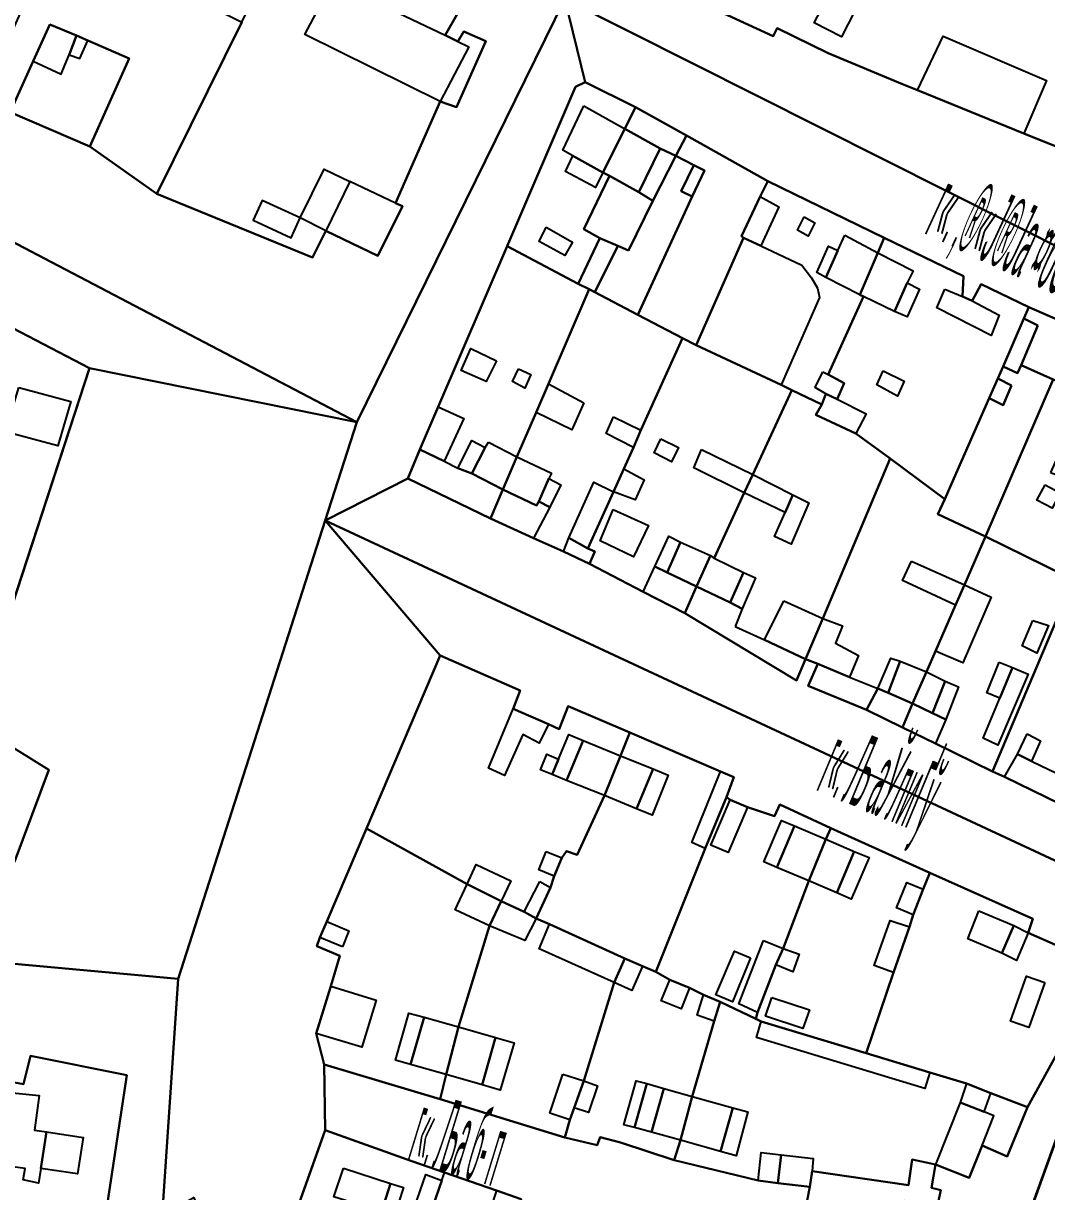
# Model space of a CAD drawing. Extents: x -0.0117 to 0.0179, y -0.0158 to 0.0121.
# Drawn here: x -0.001048 to 0.000865, y -0.002031 to 0.000154 of the extents above; entities that cross this region are included whole.
import ezdxf

# ---------------------------------------------------------------- set-up
doc = ezdxf.new("R2010")
doc.units = 0
doc.header["$MEASUREMENT"] = 0
doc.linetypes.add('DOT', pattern=[1, 0, -1])
doc.layers.get('0').update_dxf_attribs({"linetype": 'CONTINUOUS'})

msp = doc.modelspace()

# ---------------------------------------------------------------- linework, layer by layer
at = {"color": 7, "linetype": 'DOT'}
for points in [[(-0.005283, 0.002011), (-0.005086, 0.002276), (-0.004598, 0.001598), (-0.001204, -0.000183), (-0.000424, -0.000592), (-0.000924, -0.000491), (-0.001067, -0.000416), (-0.00166, -0.000081), (-0.001716, -0.00005), (-0.001764, -0.000024), (-0.001821, 0.000007), (-0.002209, 0.00022), (-0.003178, 0.000734), (-0.004228, 0.001287), (-0.004764, 0.001567)], [(-0.000903, 0.000506), (-0.000857, 0.000432), (-0.000872, 0.0004), (-0.000887, 0.000367), (-0.000918, 0.000298), (-0.000639, 0.000156), (-0.000798, -0.000165), (-0.000923, -0.000076), (-0.00085, 0.000088), (-0.000927, 0.000122), (-0.000948, 0.000131), (-0.000998, 0.000152), (-0.001029, 0.000083), (-0.001072, -0.000012), (-0.001177, -0.000101), (-0.000931, 0.000443), (-0.000908, 0.000496)], [(-0.000035, 0.0002), (0.000003, 0.000044), (-0.000015, 0.000035), (-0.000143, -0.000263), (-0.000272, -0.000563), (-0.000306, -0.000643), (-0.000329, -0.000697), (-0.000483, -0.000776), (-0.000424, -0.000592)], [(0.000097, -0.000003), (0.000192, -0.000056), (0.000172, -0.000094), (0.000143, -0.00008), (0.000077, -0.000043)], [(0.000192, -0.000056), (0.000344, -0.000141), (0.00033, -0.00017), (0.000295, -0.000244), (0.000299, -0.000247), (0.00021, -0.000448), (0.000185, -0.000435), (0.000101, -0.000391), (0.000203, -0.00017), (0.000226, -0.000121), (0.000206, -0.000111), (0.000172, -0.000094)], [(0.000172, -0.000094), (0.000206, -0.000111), (0.000182, -0.00016), (0.000203, -0.00017), (0.000101, -0.000391), (0.000021, -0.000349), (0.000064, -0.000262), (0.000084, -0.000271), (0.000129, -0.000178)], [(0.000048, -0.000131), (0.000103, -0.000162), (0.000129, -0.000178), (0.000084, -0.000271), (0.000064, -0.000262), (0.00003, -0.000248), (0, -0.000231)], [(0.000299, -0.000247), (0.000331, -0.000262), (0.000408, -0.000298), (0.000426, -0.000322), (0.000437, -0.000341), (0.000441, -0.000359), (0.000369, -0.000522), (0.00021, -0.000448)], [(0.000832, -0.000377), (0.000915, -0.000413), (0.000896, -0.000452), (0.000922, -0.000466), (0.000943, -0.000425), (0.001067, -0.000478), (0.001051, -0.000515), (0.000991, -0.000489), (0.000964, -0.000477), (0.000938, -0.000539), (0.000878, -0.000512), (0.000818, -0.000485), (0.000849, -0.000411), (0.000823, -0.000398)], [(-0.000924, -0.000491), (-0.000424, -0.000592), (-0.000483, -0.000776), (-0.000758, -0.001633), (-0.001289, -0.001584), (-0.001211, -0.001376), (-0.001064, -0.001414), (-0.001, -0.001242), (-0.001141, -0.001155)], [(0.000784, -0.000488), (0.000811, -0.0005), (0.000818, -0.000485), (0.000878, -0.000512), (0.000751, -0.000806), (0.000662, -0.000764), (0.000675, -0.000736), (0.000692, -0.000697), (0.000758, -0.000547), (0.000784, -0.00056), (0.0008, -0.000523), (0.000774, -0.00051)], [(0.000878, -0.000512), (0.000938, -0.000539), (0.000873, -0.000686), (0.000964, -0.000721), (0.000957, -0.000738), (0.000926, -0.000723), (0.000913, -0.000751), (0.000944, -0.000767), (0.000898, -0.000878), (0.000751, -0.000806)], [(-0.000306, -0.000643), (-0.000261, -0.000665), (-0.000235, -0.000678), (-0.000209, -0.000688), (-0.000151, -0.000718), (-0.000174, -0.000772), (-0.000329, -0.000697)], [(-0.000151, -0.000718), (-0.000088, -0.000748), (-0.000084, -0.00074), (-0.000063, -0.000751), (-0.000094, -0.000809), (-0.000174, -0.000772)], [(-0.000268, -0.001028), (-0.000406, -0.001352), (-0.00048, -0.001526), (-0.000493, -0.001556), (-0.000499, -0.001572), (-0.000456, -0.00159), (-0.000473, -0.001647), (-0.0005, -0.001735), (-0.000485, -0.001793), (-0.000483, -0.001916), (-0.000548, -0.002098), (-0.000544, -0.002211), (-0.000505, -0.002287), (-0.000497, -0.002395), (-0.000548, -0.002386), (-0.000652, -0.002212), (-0.000701, -0.002115), (-0.000728, -0.002042), (-0.000788, -0.002076), (-0.000758, -0.001633), (-0.000483, -0.000776)], [(-0.000028, -0.000808), (0.000008, -0.000828), (0.000021, -0.000834), (0.000011, -0.000857), (-0.000038, -0.000834)], [(0.000133, -0.000862), (0.000156, -0.000873), (0.000211, -0.000899), (0.000189, -0.000949), (0.000111, -0.000909)], [(0.000211, -0.000899), (0.000274, -0.000929), (0.000296, -0.000941), (0.000283, -0.000974), (0.000338, -0.000999), (0.000415, -0.001035), (0.000398, -0.001075), (0.000189, -0.000949)], [(0.000438, -0.001044), (0.000497, -0.001069), (0.00055, -0.00109), (0.000529, -0.00113), (0.00042, -0.001085)], [(0.00055, -0.00109), (0.000569, -0.001098), (0.000615, -0.001118), (0.000596, -0.001163), (0.000529, -0.00113)], [(0.000615, -0.001118), (0.000652, -0.001136), (0.000677, -0.001148), (0.000658, -0.001193), (0.000596, -0.001163)], [(0.000976, -0.001291), (0.000955, -0.001338), (0.000787, -0.001255), (0.000787, -0.001255), (0.000787, -0.001255), (0.000811, -0.001213), (0.000837, -0.001226), (0.000885, -0.001249), (0.000908, -0.001259)], [(0.000952, -0.001599), (0.001018, -0.00156), (0.000787, -0.0022), (0.000589, -0.002099), (0.0006, -0.002048), (0.000661, -0.00206), (0.000668, -0.002028), (0.00065, -0.002024), (0.000658, -0.00198), (0.000721, -0.002005), (0.000745, -0.001945), (0.000792, -0.001965), (0.00083, -0.001873), (0.000902, -0.001742), (0.000909, -0.001713)], [(-0.001934, -0.001832), (-0.001608, -0.001702), (-0.001558, -0.001594), (-0.001289, -0.001584), (-0.000758, -0.001633), (-0.000788, -0.002076), (-0.000753, -0.002172), (-0.000951, -0.00215), (-0.00089, -0.002052), (-0.000854, -0.001813), (-0.001034, -0.001777), (-0.001047, -0.00183), (-0.001263, -0.001791), (-0.001347, -0.001814), (-0.001403, -0.001867), (-0.001446, -0.001866), (-0.001458, -0.001927), (-0.001467, -0.001972), (-0.00151, -0.001964)]]:
    msp.add_lwpolyline(points, close=True, dxfattribs=at)
at = {"color": 7, "linetype": 'Continuous'}
for points in [[(0.000902, -0.000084), (0.000823, -0.000052), (0.000624, 0.000029), (0.000596, 0.00004), (0.000457, 0.000098), (0.000362, 0.000145), (0.000354, 0.00013), (0.000097, 0.000249), (0.000209, 0.000472), (0.000521, 0.0003), (0.00055, 0.000284), (0.000565, 0.000276), (0.000638, 0.000286), (0.0007, 0.000407), (0.000721, 0.000447), (0.000809, 0.000405), (0.000837, 0.000392), (0.000962, 0.000332)], [(0.000902, -0.000084), (0.000823, -0.000052), (0.000624, 0.000029), (0.000596, 0.00004), (0.000457, 0.000098), (0.000362, 0.000145), (0.000354, 0.00013), (0.000097, 0.000249), (0.000209, 0.000472), (0.000521, 0.0003), (0.00055, 0.000284), (0.000565, 0.000276), (0.000638, 0.000286), (0.0007, 0.000407), (0.000721, 0.000447), (0.000809, 0.000405), (0.000837, 0.000392), (0.000962, 0.000332)], [(-0.001067, -0.000416), (-0.000924, -0.000491), (-0.001141, -0.001155), (-0.001, -0.001242), (-0.001064, -0.001414)], [(-0.001067, -0.000416), (-0.000924, -0.000491), (-0.001141, -0.001155), (-0.001, -0.001242), (-0.001064, -0.001414)], [(0.000787, -0.0022), (0.001018, -0.00156), (0.001034, -0.001567), (0.001107, -0.001597), (0.001122, -0.001605), (0.001258, -0.001666), (0.00189, -0.001938), (0.002117, -0.002038)], [(0.000787, -0.0022), (0.001018, -0.00156), (0.001034, -0.001567), (0.001107, -0.001597), (0.001122, -0.001605), (0.001258, -0.001666), (0.00189, -0.001938), (0.002117, -0.002038)]]:
    msp.add_lwpolyline(points, dxfattribs=at)
for points in [[(-0.000574, 0.000288), (-0.000497, 0.000247), (-0.000469, 0.000232), (-0.000448, 0.000272), (-0.000237, 0.00017), (-0.000259, 0.000132), (-0.000235, 0.00012), (-0.000224, 0.000139), (-0.000183, 0.000121), (-0.000238, -0.000003), (-0.000268, 0.000008), (-0.000352, -0.000182), (-0.000339, -0.000188), (-0.000385, -0.000281), (-0.000482, -0.000234), (-0.000507, -0.000284), (-0.000798, -0.000165), (-0.000639, 0.000156)], [(-0.000574, 0.000288), (-0.000497, 0.000247), (-0.000469, 0.000232), (-0.000448, 0.000272), (-0.000237, 0.00017), (-0.000259, 0.000132), (-0.000235, 0.00012), (-0.000224, 0.000139), (-0.000183, 0.000121), (-0.000238, -0.000003), (-0.000268, 0.000008), (-0.000352, -0.000182), (-0.000339, -0.000188), (-0.000385, -0.000281), (-0.000482, -0.000234), (-0.000507, -0.000284), (-0.000798, -0.000165), (-0.000639, 0.000156)], [(0.000482, 0.000253), (0.000532, 0.000227), (0.000482, 0.000129), (0.000431, 0.000155)], [(-0.000469, 0.000232), (-0.000259, 0.000132), (-0.000235, 0.00012), (-0.000215, 0.00011), (-0.000268, 0.000008), (-0.000521, 0.000133), (-0.000505, 0.000164)], [(-0.000998, 0.000152), (-0.000948, 0.000131), (-0.000927, 0.000122), (-0.00085, 0.000088), (-0.000923, -0.000076), (-0.001072, -0.000012), (-0.001029, 0.000083)], [(-0.000998, 0.000152), (-0.000948, 0.000131), (-0.000927, 0.000122), (-0.00085, 0.000088), (-0.000923, -0.000076), (-0.001072, -0.000012), (-0.001029, 0.000083)], [(-0.000998, 0.000152), (-0.001029, 0.000083), (-0.000977, 0.000059), (-0.00097, 0.000076), (-0.000962, 0.000095), (-0.000948, 0.000131)], [(-0.000948, 0.000131), (-0.000962, 0.000095), (-0.000942, 0.000088), (-0.000927, 0.000122)], [(0.000823, -0.000052), (0.000624, 0.000029), (0.000672, 0.00013), (0.000865, 0.000047)], [(-0.000143, -0.000263), (-0.000015, 0.000035), (0.000003, 0.000044), (0.000097, -0.000003), (0.000077, -0.000043), (0.000036, -0.000125), (0.000048, -0.000131), (0, -0.000231), (0.00003, -0.000248), (-0.00001, -0.000333)], [(-0.000143, -0.000263), (-0.000015, 0.000035), (0.000003, 0.000044), (0.000097, -0.000003), (0.000077, -0.000043), (0.000036, -0.000125), (0.000048, -0.000131), (0, -0.000231), (0.00003, -0.000248), (-0.00001, -0.000333)], [(0, 0), (0.000077, -0.000043), (0.000036, -0.000125), (-0.00002, -0.000094), (-0.000039, -0.000083)], [(0.000097, -0.000003), (0.000192, -0.000056), (0.000344, -0.000141), (0.00033, -0.00017), (0.000295, -0.000244), (0.000299, -0.000247), (0.00021, -0.000448), (0.000185, -0.000435), (0.000101, -0.000391), (0.000021, -0.000349), (0.00001, -0.000343), (-0.00001, -0.000333), (0.00003, -0.000248), (0, -0.000231), (0.000048, -0.000131), (0.000036, -0.000125), (0.000077, -0.000043)], [(0.000097, -0.000003), (0.000192, -0.000056), (0.000344, -0.000141), (0.00033, -0.00017), (0.000295, -0.000244), (0.000299, -0.000247), (0.00021, -0.000448), (0.000185, -0.000435), (0.000101, -0.000391), (0.000021, -0.000349), (0.00001, -0.000343), (-0.00001, -0.000333), (0.00003, -0.000248), (0, -0.000231), (0.000048, -0.000131), (0.000036, -0.000125), (0.000077, -0.000043)], [(0.000077, -0.000043), (0.000143, -0.00008), (0.000103, -0.000162), (0.000048, -0.000131), (0.000036, -0.000125)], [(0.000143, -0.00008), (0.000172, -0.000094), (0.000129, -0.000178), (0.000103, -0.000162)], [(0.000036, -0.000125), (0.000022, -0.000153), (-0.000034, -0.000123), (-0.00002, -0.000094)], [(-0.000437, -0.000142), (-0.000482, -0.000234), (-0.00053, -0.00021), (-0.000485, -0.000119)], [(0.000206, -0.000111), (0.000226, -0.000121), (0.000203, -0.00017), (0.000182, -0.00016)], [(-0.000482, -0.000234), (-0.000385, -0.000281), (-0.000339, -0.000188), (-0.000352, -0.000182), (-0.000437, -0.000142)], [(0.000344, -0.000141), (0.000562, -0.000247), (0.00055, -0.000275), (0.000516, -0.000354), (0.000523, -0.000357), (0.000457, -0.000503), (0.000487, -0.000519), (0.000474, -0.000549), (0.000453, -0.000539), (0.000445, -0.000559), (0.000389, -0.000532), (0.000369, -0.000522), (0.00021, -0.000448), (0.000299, -0.000247), (0.000295, -0.000244), (0.00033, -0.00017)], [(0.000344, -0.000141), (0.000562, -0.000247), (0.00055, -0.000275), (0.000516, -0.000354), (0.000523, -0.000357), (0.000457, -0.000503), (0.000487, -0.000519), (0.000474, -0.000549), (0.000453, -0.000539), (0.000445, -0.000559), (0.000389, -0.000532), (0.000369, -0.000522), (0.00021, -0.000448), (0.000299, -0.000247), (0.000295, -0.000244), (0.00033, -0.00017)], [(0.00033, -0.00017), (0.000365, -0.000189), (0.000331, -0.000262), (0.000299, -0.000247), (0.000295, -0.000244)], [(-0.00053, -0.00021), (-0.000601, -0.000177), (-0.000618, -0.000214), (-0.000547, -0.000247)], [(0.000412, -0.000208), (0.000432, -0.000219), (0.00042, -0.000244), (0.0004, -0.000233)], [(-0.00007, -0.000227), (-0.000021, -0.000255), (-0.000035, -0.00028), (-0.000083, -0.000254)], [(0.00003, -0.000248), (0.000064, -0.000262), (0.000021, -0.000349), (0.00001, -0.000343), (-0.00001, -0.000333)], [(0.000562, -0.000247), (0.00071, -0.000319), (0.000708, -0.000357), (0.000726, -0.000365), (0.000743, -0.000334), (0.000832, -0.000377), (0.000823, -0.000398), (0.000784, -0.000488), (0.000774, -0.00051), (0.000758, -0.000547), (0.000692, -0.000697), (0.000675, -0.000736), (0.000573, -0.00066), (0.000509, -0.000613), (0.000434, -0.000578), (0.000445, -0.000559), (0.000453, -0.000539), (0.000474, -0.000549), (0.000487, -0.000519), (0.000457, -0.000503), (0.000523, -0.000357), (0.000516, -0.000354), (0.00055, -0.000275)], [(0.000562, -0.000247), (0.00071, -0.000319), (0.000708, -0.000357), (0.000726, -0.000365), (0.000743, -0.000334), (0.000832, -0.000377), (0.000823, -0.000398), (0.000784, -0.000488), (0.000774, -0.00051), (0.000758, -0.000547), (0.000692, -0.000697), (0.000675, -0.000736), (0.000573, -0.00066), (0.000509, -0.000613), (0.000434, -0.000578), (0.000445, -0.000559), (0.000453, -0.000539), (0.000474, -0.000549), (0.000487, -0.000519), (0.000457, -0.000503), (0.000523, -0.000357), (0.000516, -0.000354), (0.00055, -0.000275)], [(0.000488, -0.000242), (0.00055, -0.000275), (0.000516, -0.000354), (0.000453, -0.000321), (0.000475, -0.000271)], [(-0.000143, -0.000263), (-0.00001, -0.000333), (0.00001, -0.000343), (-0.000066, -0.00052), (-0.000089, -0.000574), (-0.000125, -0.000657), (-0.000151, -0.000718), (-0.000174, -0.000772), (-0.000329, -0.000697), (-0.000306, -0.000643), (-0.000272, -0.000563)], [(-0.000143, -0.000263), (-0.00001, -0.000333), (0.00001, -0.000343), (-0.000066, -0.00052), (-0.000089, -0.000574), (-0.000125, -0.000657), (-0.000151, -0.000718), (-0.000174, -0.000772), (-0.000329, -0.000697), (-0.000306, -0.000643), (-0.000272, -0.000563)], [(0.000453, -0.000321), (0.000436, -0.000312), (0.000458, -0.000263), (0.000475, -0.000271)], [(0.00055, -0.000275), (0.000616, -0.000309), (0.000605, -0.000331), (0.000581, -0.000385), (0.000523, -0.000357), (0.000516, -0.000354)], [(0.00001, -0.000343), (0.000021, -0.000349), (0.000101, -0.000391), (0.000185, -0.000435), (0.000107, -0.000607), (0.000093, -0.000639), (0.000075, -0.000679), (0.000056, -0.000722), (0.000008, -0.000828), (0.000021, -0.000834), (0.000011, -0.000857), (-0.000038, -0.000834), (-0.000094, -0.000809), (-0.000174, -0.000772), (-0.000151, -0.000718), (-0.000125, -0.000657), (-0.000089, -0.000574), (-0.000066, -0.00052)], [(0.00001, -0.000343), (0.000021, -0.000349), (0.000101, -0.000391), (0.000185, -0.000435), (0.000107, -0.000607), (0.000093, -0.000639), (0.000075, -0.000679), (0.000056, -0.000722), (0.000008, -0.000828), (0.000021, -0.000834), (0.000011, -0.000857), (-0.000038, -0.000834), (-0.000094, -0.000809), (-0.000174, -0.000772), (-0.000151, -0.000718), (-0.000125, -0.000657), (-0.000089, -0.000574), (-0.000066, -0.00052)], [(0.000581, -0.000385), (0.000605, -0.000331), (0.000628, -0.000343), (0.000605, -0.000395)], [(0.000675, -0.000343), (0.000708, -0.000357), (0.000726, -0.000365), (0.000777, -0.000392), (0.000762, -0.00043), (0.00066, -0.000378)], [(0.000832, -0.000377), (0.000915, -0.000413), (0.000943, -0.000425), (0.001067, -0.000478), (0.001051, -0.000515), (0.001023, -0.00058), (0.000964, -0.000721), (0.000957, -0.000738), (0.000944, -0.000767), (0.000898, -0.000878), (0.000751, -0.000806), (0.000662, -0.000764), (0.000675, -0.000736), (0.000692, -0.000697), (0.000758, -0.000547), (0.000774, -0.00051), (0.000784, -0.000488), (0.000823, -0.000398)], [(0.000832, -0.000377), (0.000915, -0.000413), (0.000943, -0.000425), (0.001067, -0.000478), (0.001051, -0.000515), (0.001023, -0.00058), (0.000964, -0.000721), (0.000957, -0.000738), (0.000944, -0.000767), (0.000898, -0.000878), (0.000751, -0.000806), (0.000662, -0.000764), (0.000675, -0.000736), (0.000692, -0.000697), (0.000758, -0.000547), (0.000774, -0.00051), (0.000784, -0.000488), (0.000823, -0.000398)], [(0.000849, -0.000411), (0.000818, -0.000485), (0.000811, -0.0005), (0.000784, -0.000488), (0.000823, -0.000398)], [(0.000185, -0.000435), (0.00021, -0.000448), (0.000369, -0.000522), (0.000389, -0.000532), (0.000316, -0.00069), (0.0003, -0.000724), (0.000244, -0.000846), (0.000237, -0.000841), (0.000211, -0.000899), (0.000189, -0.000949), (0.000111, -0.000909), (0.000011, -0.000857), (0.000021, -0.000834), (0.000008, -0.000828), (0.000056, -0.000722), (0.000075, -0.000679), (0.000093, -0.000639), (0.000107, -0.000607)], [(0.000185, -0.000435), (0.00021, -0.000448), (0.000369, -0.000522), (0.000389, -0.000532), (0.000316, -0.00069), (0.0003, -0.000724), (0.000244, -0.000846), (0.000237, -0.000841), (0.000211, -0.000899), (0.000189, -0.000949), (0.000111, -0.000909), (0.000011, -0.000857), (0.000021, -0.000834), (0.000008, -0.000828), (0.000056, -0.000722), (0.000075, -0.000679), (0.000093, -0.000639), (0.000107, -0.000607)], [(-0.000163, -0.000477), (-0.000182, -0.000516), (-0.000229, -0.000495), (-0.000211, -0.000454)], [(-0.000122, -0.000492), (-0.000099, -0.000503), (-0.00011, -0.000528), (-0.000133, -0.000516)], [(0.000447, -0.000498), (0.000457, -0.000503), (0.000487, -0.000519), (0.000474, -0.000549), (0.000453, -0.000539), (0.000433, -0.000527)], [(0.00056, -0.000496), (0.000599, -0.000515), (0.000587, -0.000543), (0.000548, -0.000522)], [(0, -0.000556), (-0.000022, -0.000606), (-0.000089, -0.000574), (-0.000066, -0.00052)], [(0.0008, -0.000523), (0.000784, -0.00056), (0.000758, -0.000547), (0.000774, -0.00051)], [(-0.001056, -0.000527), (-0.000959, -0.000553), (-0.000983, -0.000636), (-0.001081, -0.00061)], [(0.000389, -0.000532), (0.000445, -0.000559), (0.000434, -0.000578), (0.000509, -0.000613), (0.000573, -0.00066), (0.000447, -0.000959), (0.000415, -0.001035), (0.000398, -0.001075), (0.000189, -0.000949), (0.000211, -0.000899), (0.000237, -0.000841), (0.000244, -0.000846), (0.0003, -0.000724), (0.000316, -0.00069)], [(0.000389, -0.000532), (0.000445, -0.000559), (0.000434, -0.000578), (0.000509, -0.000613), (0.000573, -0.00066), (0.000447, -0.000959), (0.000415, -0.001035), (0.000398, -0.001075), (0.000189, -0.000949), (0.000211, -0.000899), (0.000237, -0.000841), (0.000244, -0.000846), (0.0003, -0.000724), (0.000316, -0.00069)], [(0.000453, -0.000539), (0.000474, -0.000549), (0.000528, -0.000576), (0.000509, -0.000613), (0.000434, -0.000578), (0.000445, -0.000559)], [(-0.000261, -0.000665), (-0.000306, -0.000643), (-0.000272, -0.000563), (-0.000224, -0.000585)], [(0.000056, -0.000582), (0.000107, -0.000607), (0.000093, -0.000639), (0.000042, -0.000613)], [(-0.000209, -0.000688), (-0.000235, -0.000678), (-0.000209, -0.000626), (-0.000184, -0.000639)], [(-0.000178, -0.000629), (-0.000125, -0.000657), (-0.000151, -0.000718), (-0.000209, -0.000688), (-0.000184, -0.000639)], [(0.000144, -0.000623), (0.000177, -0.000639), (0.000164, -0.000666), (0.000132, -0.000649)], [(0.00022, -0.000643), (0.000316, -0.00069), (0.0003, -0.000724), (0.000206, -0.000677)], [(-0.000125, -0.000657), (-0.00006, -0.000687), (-0.000065, -0.000697), (-0.000084, -0.00074), (-0.000088, -0.000748), (-0.000151, -0.000718)], [(0.000573, -0.00066), (0.000675, -0.000736), (0.000662, -0.000764), (0.000751, -0.000806), (0.000712, -0.000896), (0.000695, -0.000934), (0.000658, -0.00102), (0.000641, -0.001059), (0.000615, -0.001118), (0.000596, -0.001163), (0.000529, -0.00113), (0.00042, -0.001085), (0.000438, -0.001044), (0.000415, -0.001035), (0.000447, -0.000959)], [(0.000573, -0.00066), (0.000675, -0.000736), (0.000662, -0.000764), (0.000751, -0.000806), (0.000712, -0.000896), (0.000695, -0.000934), (0.000658, -0.00102), (0.000641, -0.001059), (0.000615, -0.001118), (0.000596, -0.001163), (0.000529, -0.00113), (0.00042, -0.001085), (0.000438, -0.001044), (0.000415, -0.001035), (0.000447, -0.000959)], [(-0.000063, -0.000751), (-0.000084, -0.00074), (-0.000065, -0.000697), (-0.000043, -0.000709)], [(0.000056, -0.000722), (0.000075, -0.000679), (0.000113, -0.0007), (0.000096, -0.000737)], [(0.000316, -0.00069), (0.000391, -0.000728), (0.000377, -0.000761), (0.0003, -0.000724)], [(-0.000028, -0.000808), (0.000019, -0.000704), (0.000056, -0.000722), (0.000008, -0.000828)], [(0.000863, -0.000709), (0.000891, -0.000724), (0.000876, -0.000753), (0.000847, -0.000738)], [(0.000391, -0.000728), (0.000421, -0.000743), (0.000388, -0.00082), (0.000357, -0.000806), (0.000377, -0.000761)], [(0.000055, -0.000755), (0.000121, -0.000785), (0.000093, -0.000844), (0.000031, -0.000814)], [(0.000156, -0.000873), (0.000133, -0.000862), (0.000159, -0.000805), (0.000181, -0.000816)], [(0.000751, -0.000806), (0.000898, -0.000878), (0.000916, -0.000887), (0.000764, -0.001245), (0.000658, -0.001193), (0.000596, -0.001163), (0.000615, -0.001118), (0.000641, -0.001059), (0.000658, -0.00102), (0.000695, -0.000934), (0.000712, -0.000896)], [(0.000751, -0.000806), (0.000898, -0.000878), (0.000916, -0.000887), (0.000764, -0.001245), (0.000658, -0.001193), (0.000596, -0.001163), (0.000615, -0.001118), (0.000641, -0.001059), (0.000658, -0.00102), (0.000695, -0.000934), (0.000712, -0.000896)], [(0.000181, -0.000816), (0.000237, -0.000841), (0.000211, -0.000899), (0.000156, -0.000873)], [(0.000237, -0.000841), (0.000244, -0.000846), (0.000299, -0.000873), (0.000274, -0.000929), (0.000211, -0.000899)], [(0.000613, -0.000852), (0.000712, -0.000896), (0.000695, -0.000934), (0.000596, -0.000888)], [(0.000299, -0.000873), (0.000321, -0.000883), (0.000296, -0.000941), (0.000274, -0.000929)], [(0.000916, -0.000887), (0.000989, -0.000924), (0.001031, -0.000945), (0.001111, -0.000986), (0.00109, -0.001032), (0.00105, -0.001124), (0.001004, -0.001226), (0.000976, -0.001291), (0.000955, -0.001338), (0.000787, -0.001255), (0.000764, -0.001245)], [(0.000916, -0.000887), (0.000989, -0.000924), (0.001031, -0.000945), (0.001111, -0.000986), (0.00109, -0.001032), (0.00105, -0.001124), (0.001004, -0.001226), (0.000976, -0.001291), (0.000955, -0.001338), (0.000787, -0.001255), (0.000764, -0.001245)], [(0.000712, -0.000896), (0.000762, -0.000919), (0.000709, -0.001042), (0.000658, -0.00102), (0.000695, -0.000934)], [(0.000374, -0.000926), (0.000447, -0.000959), (0.000415, -0.001035), (0.000338, -0.000999)], [(0.000447, -0.000959), (0.000484, -0.000973), (0.000471, -0.001005), (0.000514, -0.001028), (0.000497, -0.001069), (0.000438, -0.001044), (0.000415, -0.001035)], [(0.00084, -0.000963), (0.000869, -0.000972), (0.000847, -0.001024), (0.00082, -0.00101)], [(-0.000268, -0.001028), (-0.000119, -0.001094), (-0.000132, -0.001128), (-0.000066, -0.001157), (-0.000046, -0.001166), (-0.000029, -0.001123), (0.000086, -0.001172), (0.000069, -0.001216), (0.000039, -0.00129), (-0.000012, -0.001401), (-0.000032, -0.001394), (-0.000041, -0.001407), (-0.000055, -0.001441), (-0.000062, -0.001462), (-0.000089, -0.00152), (-0.000111, -0.001508), (-0.000154, -0.001488), (-0.000218, -0.001456), (-0.000406, -0.001352)], [(-0.000268, -0.001028), (-0.000119, -0.001094), (-0.000132, -0.001128), (-0.000066, -0.001157), (-0.000046, -0.001166), (-0.000029, -0.001123), (0.000086, -0.001172), (0.000069, -0.001216), (0.000039, -0.00129), (-0.000012, -0.001401), (-0.000032, -0.001394), (-0.000041, -0.001407), (-0.000055, -0.001441), (-0.000062, -0.001462), (-0.000089, -0.00152), (-0.000111, -0.001508), (-0.000154, -0.001488), (-0.000218, -0.001456), (-0.000406, -0.001352)], [(0.000592, -0.001039), (0.000569, -0.001098), (0.00055, -0.00109), (0.000574, -0.001033)], [(0.000592, -0.001039), (0.000641, -0.001059), (0.000615, -0.001118), (0.000569, -0.001098)], [(0.000777, -0.001041), (0.000802, -0.001051), (0.000778, -0.001108), (0.000754, -0.001098)], [(0.000641, -0.001059), (0.000676, -0.001076), (0.000652, -0.001136), (0.000615, -0.001118)], [(0.000802, -0.001051), (0.000831, -0.001063), (0.000774, -0.001196), (0.000747, -0.001183), (0.000778, -0.001108)], [(0.000676, -0.001076), (0.000701, -0.001087), (0.000677, -0.001148), (0.000652, -0.001136)], [(-0.000132, -0.001128), (-0.000066, -0.001157), (-0.000083, -0.001192), (-0.000114, -0.001176), (-0.000148, -0.001253), (-0.000178, -0.001239)], [(0.000086, -0.001172), (0.000256, -0.001245), (0.000281, -0.001256), (0.000267, -0.001293), (0.000227, -0.001389), (0.000135, -0.00162), (0.00011, -0.001609), (0.000077, -0.001595), (-0.000064, -0.001531), (-0.000089, -0.00152), (-0.000062, -0.001462), (-0.000055, -0.001441), (-0.000041, -0.001407), (-0.000032, -0.001394), (-0.000012, -0.001401), (0.000039, -0.00129), (0.000069, -0.001216)], [(0.000086, -0.001172), (0.000256, -0.001245), (0.000281, -0.001256), (0.000267, -0.001293), (0.000227, -0.001389), (0.000135, -0.00162), (0.00011, -0.001609), (0.000077, -0.001595), (-0.000064, -0.001531), (-0.000089, -0.00152), (-0.000062, -0.001462), (-0.000055, -0.001441), (-0.000041, -0.001407), (-0.000032, -0.001394), (-0.000012, -0.001401), (0.000039, -0.00129), (0.000069, -0.001216)], [(-0.000001, -0.001187), (-0.000032, -0.001262), (-0.000059, -0.001251), (-0.000047, -0.001222), (-0.000028, -0.001176)], [(0.000829, -0.001175), (0.000854, -0.001188), (0.000837, -0.001226), (0.000811, -0.001213)], [(-0.000001, -0.001187), (0.000069, -0.001216), (0.000039, -0.00129), (-0.000032, -0.001262)], [(-0.000047, -0.001222), (-0.000059, -0.001251), (-0.000081, -0.001242), (-0.000069, -0.001213)], [(0.000069, -0.001216), (0.00013, -0.00124), (0.000099, -0.001315), (0.000039, -0.00129)], [(0.000099, -0.001315), (0.00013, -0.00124), (0.000158, -0.001252), (0.000128, -0.001327)], [(0.000256, -0.001245), (0.000281, -0.001256), (0.000267, -0.001293), (0.000227, -0.001389), (0.000202, -0.001378)], [(0.000267, -0.001293), (0.000267, -0.001293), (0.000274, -0.001298), (0.000306, -0.001312), (0.000357, -0.001329), (0.000367, -0.001307), (0.000462, -0.001351), (0.000453, -0.001372), (0.000421, -0.00145), (0.000373, -0.001576), (0.000359, -0.001607), (0.000325, -0.001696), (0.000322, -0.001708), (0.000255, -0.001676), (0.000224, -0.001663), (0.000198, -0.00165), (0.000161, -0.001635), (0.000135, -0.00162), (0.000227, -0.001389)], [(0.000267, -0.001293), (0.000267, -0.001293), (0.000274, -0.001298), (0.000306, -0.001312), (0.000357, -0.001329), (0.000367, -0.001307), (0.000462, -0.001351), (0.000453, -0.001372), (0.000421, -0.00145), (0.000373, -0.001576), (0.000359, -0.001607), (0.000325, -0.001696), (0.000322, -0.001708), (0.000255, -0.001676), (0.000224, -0.001663), (0.000198, -0.00165), (0.000161, -0.001635), (0.000135, -0.00162), (0.000227, -0.001389)], [(0.000274, -0.001298), (0.000306, -0.001312), (0.00027, -0.001397), (0.000238, -0.001383)], [(-0.000268, -0.001858), (-0.000485, -0.001793), (-0.0005, -0.001735), (-0.000473, -0.001647), (-0.000456, -0.00159), (-0.000499, -0.001572), (-0.000493, -0.001556), (-0.00048, -0.001526), (-0.000406, -0.001352), (-0.000218, -0.001456), (-0.000154, -0.001488), (-0.000154, -0.001488), (-0.000176, -0.001534), (-0.000234, -0.001723), (-0.000257, -0.001812)], [(-0.000268, -0.001858), (-0.000485, -0.001793), (-0.0005, -0.001735), (-0.000473, -0.001647), (-0.000456, -0.00159), (-0.000499, -0.001572), (-0.000493, -0.001556), (-0.00048, -0.001526), (-0.000406, -0.001352), (-0.000218, -0.001456), (-0.000154, -0.001488), (-0.000154, -0.001488), (-0.000176, -0.001534), (-0.000234, -0.001723), (-0.000257, -0.001812)], [(0.000462, -0.001351), (0.000647, -0.001435), (0.000635, -0.001465), (0.000616, -0.001513), (0.000609, -0.001536), (0.000579, -0.001621), (0.000528, -0.001772), (0.000332, -0.001713), (0.000322, -0.001708), (0.000325, -0.001696), (0.000359, -0.001607), (0.000373, -0.001576), (0.000421, -0.00145), (0.000453, -0.001372)], [(0.000462, -0.001351), (0.000647, -0.001435), (0.000635, -0.001465), (0.000616, -0.001513), (0.000609, -0.001536), (0.000579, -0.001621), (0.000528, -0.001772), (0.000332, -0.001713), (0.000322, -0.001708), (0.000325, -0.001696), (0.000359, -0.001607), (0.000373, -0.001576), (0.000421, -0.00145), (0.000453, -0.001372)], [(0.000394, -0.001347), (0.000361, -0.001425), (0.000337, -0.001414), (0.00037, -0.001337)], [(0.000394, -0.001347), (0.000453, -0.001372), (0.000421, -0.00145), (0.000361, -0.001425)], [(0.000453, -0.001372), (0.000506, -0.001395), (0.000473, -0.001472), (0.000421, -0.00145)], [(-0.00007, -0.001395), (-0.000041, -0.001407), (-0.000055, -0.001441), (-0.000084, -0.001429)], [(0.000473, -0.001472), (0.000506, -0.001395), (0.000534, -0.001406), (0.0005, -0.001484)], [(-0.000154, -0.001488), (-0.000218, -0.001456), (-0.000201, -0.001419), (-0.000136, -0.00145)], [(0.000647, -0.001435), (0.00084, -0.001521), (0.000831, -0.001547), (0.000888, -0.001572), (0.000952, -0.001599), (0.000909, -0.001713), (0.000902, -0.001742), (0.00083, -0.001873), (0.000761, -0.001847), (0.000716, -0.001829), (0.000647, -0.001808), (0.000528, -0.001772), (0.000579, -0.001621), (0.000609, -0.001536), (0.000616, -0.001513), (0.000635, -0.001465)], [(0.000647, -0.001435), (0.00084, -0.001521), (0.000831, -0.001547), (0.000888, -0.001572), (0.000952, -0.001599), (0.000909, -0.001713), (0.000902, -0.001742), (0.00083, -0.001873), (0.000761, -0.001847), (0.000716, -0.001829), (0.000647, -0.001808), (0.000528, -0.001772), (0.000579, -0.001621), (0.000609, -0.001536), (0.000616, -0.001513), (0.000635, -0.001465)], [(-0.000218, -0.001456), (-0.000154, -0.001488), (-0.000176, -0.001534), (-0.00024, -0.001504)], [(-0.000082, -0.001451), (-0.000062, -0.001462), (-0.000089, -0.00152), (-0.000111, -0.001508)], [(0.000635, -0.001465), (0.000616, -0.001513), (0.000585, -0.0015), (0.000604, -0.001453)], [(-0.000154, -0.001488), (-0.000111, -0.001508), (-0.000089, -0.00152), (-0.000064, -0.001531), (0.000077, -0.001595), (0.000057, -0.00164), (0, -0.001824), (-0.000018, -0.001874), (-0.000026, -0.001897), (-0.000035, -0.00193), (-0.000268, -0.001858), (-0.000257, -0.001812), (-0.000234, -0.001723), (-0.000176, -0.001534)], [(-0.000154, -0.001488), (-0.000111, -0.001508), (-0.000089, -0.00152), (-0.000064, -0.001531), (0.000077, -0.001595), (0.000057, -0.00164), (0, -0.001824), (-0.000018, -0.001874), (-0.000026, -0.001897), (-0.000035, -0.00193), (-0.000268, -0.001858), (-0.000257, -0.001812), (-0.000234, -0.001723), (-0.000176, -0.001534)], [(-0.000154, -0.001488), (-0.000111, -0.001508), (-0.000089, -0.00152), (-0.00011, -0.001561), (-0.000176, -0.001534)], [(0.000739, -0.001506), (0.000804, -0.001533), (0.000782, -0.001585), (0.000718, -0.001558)], [(-0.000451, -0.001573), (-0.000493, -0.001556), (-0.00048, -0.001526), (-0.000439, -0.001543)], [(0.000609, -0.001536), (0.000579, -0.001621), (0.000543, -0.001608), (0.000573, -0.001524)], [(-0.000064, -0.001531), (0.000077, -0.001595), (0.000057, -0.00164), (-0.000083, -0.001577)], [(0.000782, -0.001585), (0.000804, -0.001533), (0.000831, -0.001547), (0.000809, -0.001599)], [(0.000336, -0.001561), (0.000373, -0.001576), (0.000359, -0.001607), (0.000325, -0.001696), (0.00029, -0.00168)], [(0.000169, -0.001972), (0.000069, -0.001939), (0.000031, -0.001929), (0.000025, -0.001944), (-0.000035, -0.00193), (-0.000026, -0.001897), (-0.000026, -0.001897), (-0.000018, -0.001874), (0, -0.001824), (0.000057, -0.00164), (0.000077, -0.001595), (0.00011, -0.001609), (0.000135, -0.00162), (0.000161, -0.001635), (0.000198, -0.00165), (0.000224, -0.001663), (0.000255, -0.001676), (0.000244, -0.001712), (0.000203, -0.001853), (0.000181, -0.001935)], [(0.000169, -0.001972), (0.000069, -0.001939), (0.000031, -0.001929), (0.000025, -0.001944), (-0.000035, -0.00193), (-0.000026, -0.001897), (-0.000026, -0.001897), (-0.000018, -0.001874), (0, -0.001824), (0.000057, -0.00164), (0.000077, -0.001595), (0.00011, -0.001609), (0.000135, -0.00162), (0.000161, -0.001635), (0.000198, -0.00165), (0.000224, -0.001663), (0.000255, -0.001676), (0.000244, -0.001712), (0.000203, -0.001853), (0.000181, -0.001935)], [(0.000057, -0.00164), (0.000077, -0.001595), (0.00011, -0.001609), (0.00009, -0.001655)], [(0.000312, -0.001594), (0.000278, -0.001676), (0.000247, -0.001663), (0.000282, -0.001581)], [(0.000373, -0.001576), (0.000403, -0.001587), (0.000391, -0.00162), (0.000359, -0.001607)], [(0.000161, -0.001635), (0.000198, -0.00165), (0.000182, -0.001689), (0.000145, -0.001674)], [(0.000862, -0.00164), (0.000832, -0.001724), (0.000798, -0.001712), (0.000828, -0.001628)], [(-0.0005, -0.001735), (-0.000473, -0.001647), (-0.000388, -0.001673), (-0.000415, -0.001761)], [(0.000255, -0.001676), (0.000322, -0.001708), (0.000332, -0.001713), (0.000528, -0.001772), (0.000647, -0.001808), (0.000716, -0.001829), (0.000761, -0.001847), (0.00083, -0.001873), (0.000792, -0.001965), (0.000745, -0.001945), (0.000721, -0.002005), (0.000658, -0.00198), (0.000614, -0.001971), (0.000607, -0.002019), (0.000427, -0.001993), (0.000423, -0.002022), (0.000363, -0.002015), (0.000326, -0.00201), (0.000169, -0.001972), (0.000181, -0.001935), (0.000203, -0.001853), (0.000244, -0.001712)], [(0.000255, -0.001676), (0.000322, -0.001708), (0.000332, -0.001713), (0.000528, -0.001772), (0.000647, -0.001808), (0.000716, -0.001829), (0.000761, -0.001847), (0.00083, -0.001873), (0.000792, -0.001965), (0.000745, -0.001945), (0.000721, -0.002005), (0.000658, -0.00198), (0.000614, -0.001971), (0.000607, -0.002019), (0.000427, -0.001993), (0.000423, -0.002022), (0.000363, -0.002015), (0.000326, -0.00201), (0.000169, -0.001972), (0.000181, -0.001935), (0.000203, -0.001853), (0.000244, -0.001712)], [(0.000224, -0.001663), (0.000255, -0.001676), (0.000244, -0.001712), (0.000212, -0.001701)], [(0.000352, -0.001668), (0.000422, -0.001691), (0.00041, -0.001726), (0.00034, -0.001703)], [(-0.000298, -0.001705), (-0.000324, -0.001793), (-0.000352, -0.001785), (-0.000327, -0.001697)], [(-0.000298, -0.001705), (-0.000234, -0.001723), (-0.000257, -0.001812), (-0.000324, -0.001793)], [(-0.000234, -0.001723), (-0.000165, -0.001743), (-0.00019, -0.001831), (-0.000257, -0.001812)], [(0.000332, -0.001713), (0.000528, -0.001772), (0.000647, -0.001808), (0.000638, -0.001838), (0.000323, -0.001743)], [(-0.00019, -0.001831), (-0.000165, -0.001743), (-0.00013, -0.001753), (-0.000156, -0.001841)], [(-0.001263, -0.001791), (-0.001047, -0.00183), (-0.001034, -0.001777), (-0.000854, -0.001813), (-0.00089, -0.002052), (-0.000951, -0.00215), (-0.001347, -0.002233)], [(-0.001263, -0.001791), (-0.001047, -0.00183), (-0.001034, -0.001777), (-0.000854, -0.001813), (-0.00089, -0.002052), (-0.000951, -0.00215), (-0.001347, -0.002233)], [(-0.000039, -0.001811), (0, -0.001824), (-0.000018, -0.001874), (-0.000026, -0.001897), (-0.000063, -0.001884)], [(0, -0.001824), (0.000026, -0.001833), (0.000009, -0.001883), (-0.000018, -0.001874)], [(0.000118, -0.001829), (0.000095, -0.001911), (0.000075, -0.001906), (0.000098, -0.001824)], [(0.00015, -0.001838), (0.000127, -0.00192), (0.000095, -0.001911), (0.000118, -0.001829)], [(0.000716, -0.001829), (0.000704, -0.001864), (0.000749, -0.001882), (0.000761, -0.001847)], [(-0.00108, -0.001845), (-0.001018, -0.001851), (-0.001027, -0.001916), (-0.001004, -0.001919), (-0.001015, -0.001988), (-0.001019, -0.002015), (-0.001048, -0.002009), (-0.001044, -0.001988), (-0.0011, -0.00198)], [(0.00015, -0.001838), (0.000203, -0.001853), (0.000181, -0.001935), (0.000127, -0.00192)], [(0.000203, -0.001853), (0.000279, -0.001874), (0.000256, -0.001956), (0.000181, -0.001935)], [(0.000256, -0.001956), (0.000279, -0.001874), (0.000307, -0.001882), (0.000285, -0.001964)], [(0.000704, -0.001864), (0.000658, -0.00198), (0.000721, -0.002005), (0.000745, -0.001945), (0.000767, -0.001889), (0.000749, -0.001882)], [(-0.001004, -0.001919), (-0.000936, -0.00193), (-0.000946, -0.001998), (-0.001015, -0.001988)], [(-0.000217, -0.002316), (-0.000236, -0.002373), (-0.000505, -0.002287), (-0.000544, -0.002211), (-0.000548, -0.002098), (-0.000483, -0.001916), (-0.000321, -0.001974), (-0.00026, -0.001995), (-0.000163, -0.002029), (-0.000117, -0.002045), (-0.000142, -0.002118), (-0.000167, -0.002156), (-0.000175, -0.002183)], [(-0.000217, -0.002316), (-0.000236, -0.002373), (-0.000505, -0.002287), (-0.000544, -0.002211), (-0.000548, -0.002098), (-0.000483, -0.001916), (-0.000321, -0.001974), (-0.00026, -0.001995), (-0.000163, -0.002029), (-0.000117, -0.002045), (-0.000142, -0.002118), (-0.000167, -0.002156), (-0.000175, -0.002183)], [(0.000369, -0.001962), (0.000363, -0.002015), (0.000326, -0.00201), (0.000332, -0.001958)], [(0.000363, -0.002015), (0.000369, -0.001962), (0.000429, -0.001969), (0.000427, -0.001993), (0.000423, -0.002022)], [(-0.000449, -0.001987), (-0.000361, -0.002016), (-0.000378, -0.002069), (-0.000467, -0.002041)], [(0.000589, -0.002099), (0.000413, -0.002073), (0.000423, -0.002022), (0.000427, -0.001993), (0.000607, -0.002019), (0.000614, -0.001971), (0.000658, -0.00198), (0.00065, -0.002024), (0.000668, -0.002028), (0.000661, -0.00206), (0.0006, -0.002048)], [(0.000589, -0.002099), (0.000413, -0.002073), (0.000423, -0.002022), (0.000427, -0.001993), (0.000607, -0.002019), (0.000614, -0.001971), (0.000658, -0.00198), (0.00065, -0.002024), (0.000668, -0.002028), (0.000661, -0.00206), (0.0006, -0.002048)], [(-0.000265, -0.00201), (-0.000287, -0.002073), (-0.000317, -0.002062), (-0.000295, -0.001999)], [(-0.00026, -0.001995), (-0.000163, -0.002029), (-0.000175, -0.002065), (-0.000193, -0.002115), (-0.00029, -0.002081), (-0.000287, -0.002073), (-0.000265, -0.00201)], [(-0.000378, -0.002069), (-0.000361, -0.002016), (-0.000337, -0.002023), (-0.000354, -0.002077)]]:
    msp.add_lwpolyline(points, close=True, dxfattribs=at)
at = {"color": 7, "linetype": 'DOT'}
for points in [[(0.003611, -0.001638), (-0.000035, 0.0002), (0.000097, 0.000249), (0.000354, 0.00013), (0.000362, 0.000145), (0.000457, 0.000098), (0.000596, 0.00004), (0.000624, 0.000029), (0.000823, -0.000052), (0.000902, -0.000084)], [(-0.000035, 0.0002), (-0.000424, -0.000592), (-0.001204, -0.000183)], [(0.000915, -0.000413), (0.000832, -0.000377), (0.000743, -0.000334), (0.000726, -0.000365), (0.000708, -0.000357), (0.00071, -0.000319), (0.000562, -0.000247), (0.000344, -0.000141), (0.000192, -0.000056), (0.000097, -0.000003), (0.000003, 0.000044), (-0.000035, 0.0002), (0.003611, -0.001638)], [(-0.001072, -0.000012), (-0.000923, -0.000076), (-0.000798, -0.000165), (-0.000507, -0.000284), (-0.000482, -0.000234), (-0.000385, -0.000281), (-0.000339, -0.000188), (-0.000352, -0.000182), (-0.000268, 0.000008), (-0.000238, -0.000003), (-0.000183, 0.000121), (-0.000224, 0.000139), (-0.000235, 0.00012), (-0.000259, 0.000132), (-0.000237, 0.00017)], [(0.002901, -0.002353), (-0.000483, -0.000776), (-0.000329, -0.000697), (-0.000174, -0.000772), (-0.000094, -0.000809), (-0.000038, -0.000834), (0.000011, -0.000857), (0.000111, -0.000909), (0.000189, -0.000949), (0.000398, -0.001075), (0.000415, -0.001035), (0.000438, -0.001044), (0.00042, -0.001085), (0.000529, -0.00113), (0.000596, -0.001163), (0.000658, -0.001193), (0.000764, -0.001245), (0.000787, -0.001255), (0.000787, -0.001255), (0.000955, -0.001338)], [(0.000888, -0.001572), (0.000831, -0.001547), (0.00084, -0.001521), (0.000647, -0.001435), (0.000462, -0.001351), (0.000367, -0.001307), (0.000357, -0.001329), (0.000306, -0.001312), (0.000274, -0.001298), (0.000267, -0.001293), (0.000267, -0.001293), (0.000281, -0.001256), (0.000256, -0.001245), (0.000086, -0.001172), (-0.000029, -0.001123), (-0.000046, -0.001166), (-0.000066, -0.001157), (-0.000132, -0.001128), (-0.000119, -0.001094), (-0.000268, -0.001028), (-0.000483, -0.000776), (0.002901, -0.002353)], [(-0.000117, -0.002045), (-0.000163, -0.002029), (-0.00026, -0.001995), (-0.000321, -0.001974), (-0.000483, -0.001916), (-0.000485, -0.001793), (-0.000268, -0.001858), (-0.000035, -0.00193), (0.000025, -0.001944), (0.000031, -0.001929), (0.000069, -0.001939), (0.000169, -0.001972), (0.000326, -0.00201), (0.000363, -0.002015), (0.000423, -0.002022), (0.000413, -0.002073)]]:
    msp.add_lwpolyline(points, dxfattribs=at)

# ---------------------------------------------------------------- texts
at = {"color": 7}
for s, rotation, width, p in [('г«. ‚®«Ј®Ја\xa0¤бЄ\xa0п', 335.2, 0.205882, (0.0006354, -0.0002385)), ('г«. Љ\xa0аЎлиҐў\xa0', 337.4, 0.192308, (0.0004331, -0.0012796)), ('г«. Ља\xa0б\xad\xa0п', 343, 0.181818, (-0.0003315, -0.0019721))]:
    msp.add_text(s, height=0.000135, rotation=rotation, dxfattribs=dict(at, width=width)).set_placement(p)

doc.saveas('drawing.dxf')
